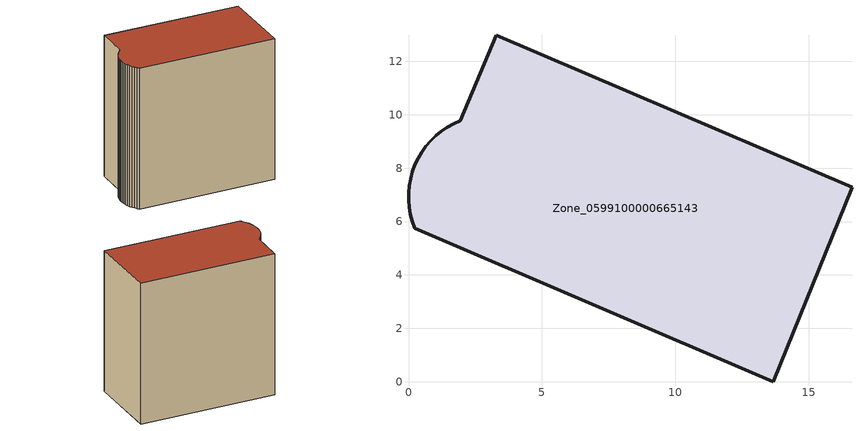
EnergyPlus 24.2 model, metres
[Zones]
Zone_0599100000665143
 floor ground (C_G): 0,7.07 0.03,7.34 0.08,7.61 0.15,7.87 0.24,8.12 0.36,8.36 0.5,8.6 0.65,8.81 0.83,9.02 1.02,9.21 1.23,9.38 1.46,9.53 1.69,9.66 1.94,9.77 3.29,12.97 16.61,7.28 13.65,0 0.23,5.75 0.14,6 0.07,6.27 0.02,6.53 0,6.8 z0
 wall outside (C_F): 1.46,9.53 1.23,9.38 1.02,9.21 0.83,9.02 0.65,8.81 0.5,8.6 0.36,8.36 0.24,8.12 0.15,7.87 0.08,7.61 0.03,7.34 0,7.07 0,6.8 0.02,6.53 0.07,6.27 0.14,6 0.23,5.75 13.65,0 16.61,7.28 3.29,12.97 1.94,9.77 1.69,9.66 1.46,9.53 z0:15.35
 roof outside (C_R): 13.65,0 16.61,7.28 3.29,12.97 1.94,9.77 1.69,9.66 1.46,9.53 1.23,9.38 1.02,9.21 0.83,9.02 0.65,8.81 0.5,8.6 0.36,8.36 0.24,8.12 0.15,7.87 0.08,7.61 0.03,7.34 0,7.07 0,6.8 0.02,6.53 0.07,6.27 0.14,6 0.23,5.75 z15.35
[BUILDING]
Pand.0599100000665143: North Axis=0; Terrain=City; Loads Convergence Tolerance Value=0.04; Temperature Convergence Tolerance Value=0.4; Solar Distribution=FullExterior; Maximum Number of Warmup Days=25; Minimum Number of Warmup Days=1
[Site:Location]
Rotterdam.The.Hague.AP_ZH_NLD Design_Conditions: Latitude=51.96; Longitude=4.45; Time Zone=1; Elevation=-4.5
[SITE:GROUNDTEMPERATURE:BUILDINGSURFACE]
18, 18, 18, 18, 18, 18, 18, 18, 18, 18, 18, 18
[MATERIAL] Thermal Absorptance=0.9; Solar Absorptance=0.7; Visible Absorptance=0.7
Name | Roughness | Thickness | Conductivity | Density | Specific Heat
G.TI.1946 | MediumSmooth | 0.15 | 1 | 540 | 1210
F.TI.1946 | Rough | 0.3 | 0.857143 | 1920 | 840
R.TI.1946 | MediumRough | 0.2 | 0.1 | 1500 | 1000
[CONSTRUCTION]
C_G: G.TI.1946
C_F: F.TI.1946
C_R: R.TI.1946
[ZONE]
Zone_0599100000665143: Type=1; Multiplier=1; Ceiling Height=Autocalculate; Volume=Autocalculate; Floor Area=autocalculate; Part of Total Floor Area=Yes
[ZONEINFILTRATION:DESIGNFLOWRATE]
Infil_Zone_0599100000665143: Zone or ZoneList or Space or SpaceList=Zone_0599100000665143; Schedule=AlwaysOn; Design Flow Rate Calculation Method=Flow/Area; Flow Rate per Floor Area=0.003; Constant Term Coefficient=1; Temperature Term Coefficient=0; Velocity Term Coefficient=0; Velocity Squared Term Coefficient=0
[HVACTEMPLATE:ZONE:IDEALLOADSAIRSYSTEM]
Zone_0599100000665143: Maximum Heating Supply Air Temperature=50; Minimum Cooling Supply Air Temperature=13; Maximum Heating Supply Air Humidity Ratio=0.0156; Minimum Cooling Supply Air Humidity Ratio=0.0077; Heating Limit=NoLimit; Cooling Limit=NoLimit; Dehumidification Control Type=ConstantSensibleHeatRatio; Cooling Sensible Heat Ratio=0.7; Dehumidification Setpoint=60; Humidification Control Type=None; Humidification Setpoint=30; Outdoor Air Method=None; Outdoor Air Flow Rate per Person=0.00944; Outdoor Air Flow Rate per Zone Floor Area=0; Outdoor Air Flow Rate per Zone=0; Demand Controlled Ventilation Type=None; Outdoor Air Economizer Type=NoEconomizer; Heat Recovery Type=None; Sensible Heat Recovery Effectiveness=0.7; Latent Heat Recovery Effectiveness=0.65
[ZONECONTROL:THERMOSTAT]
ThermostatControl_Zone_0599100000665143: Zone or ZoneList=Zone_0599100000665143; Control Type Schedule=DualSetpointControlType; Control 1=Thermostat_Zone_0599100000665143; Temperature Difference Between Cutout And Setpoint=0
[THERMOSTATSETPOINT:DUALSETPOINT]
Thermostat_Zone_0599100000665143: Heating Setpoint Temperature Schedule=HeatingSetpoint_Zone_0599100000665143; Cooling Setpoint Temperature Schedule=CoolingSetpoint_Zone_0599100000665143
[SCHEDULE:COMPACT]
HeatingSetpoint_Zone_0599100000665143: Through: 12/31, For: AllDays, Until: 24:00, 21
CoolingSetpoint_Zone_0599100000665143: Through: 12/31, For: AllDays, Until: 24:00, 24
DualSetpointControlType: Through: 12/31, For: AllDays, Until: 24:00, 4
AlwaysOn: Through: 12/31, For: AllDays, Until: 24:00, 1
